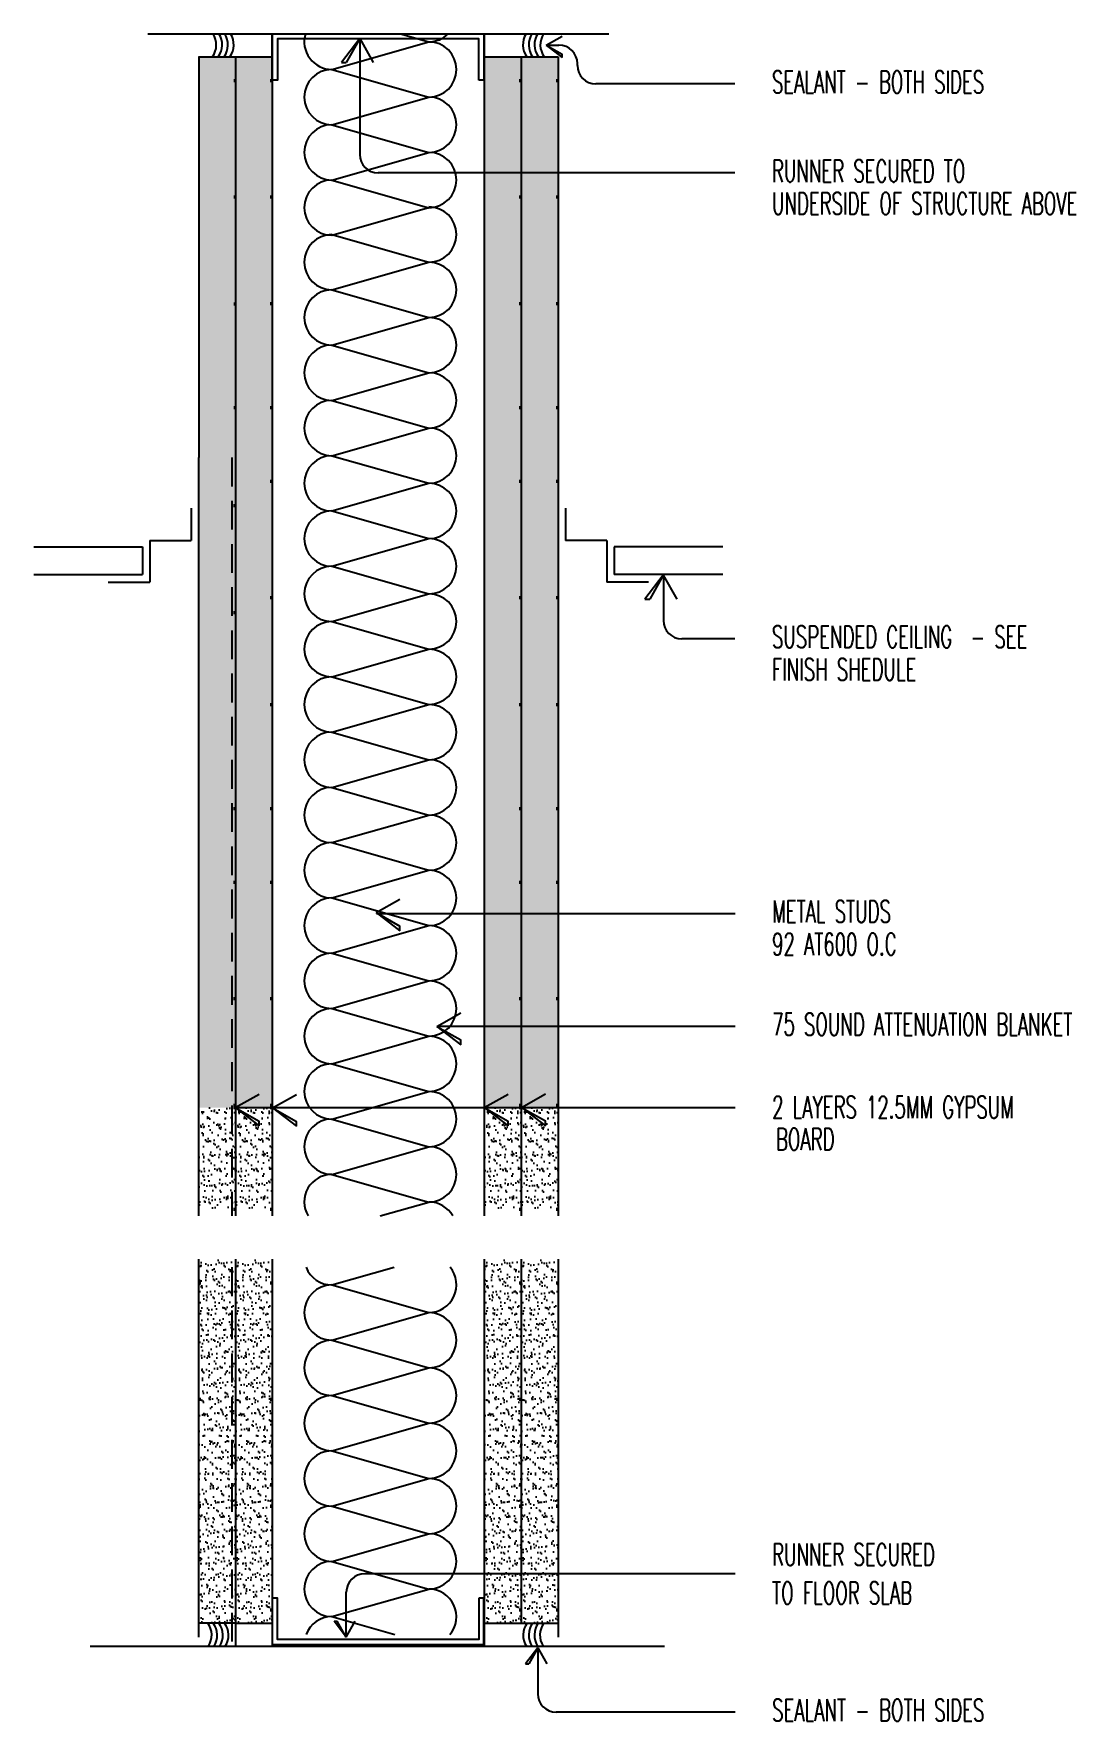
# Model space of a CAD drawing. Extents: x 16745 to 96825, y 100831 to 135285.
# Drawn here: x 43010 to 52058, y 119060 to 133712 of the extents above; entities that cross this region are included whole.
import ezdxf

# ---------------------------------------------------------------- set-up
doc = ezdxf.new("R2010")
doc.units = 0
doc.header["$LTSCALE"] = 1000
doc.header["$MEASUREMENT"] = 0
doc.linetypes.add('HIDDEN', pattern=[0.375, 0.25, -0.125])
for name, color, linetype in [('CON', 6, 'CONTINUOUS'), ('GYP', 1, 'CONTINUOUS'), ('Hatch', 11, 'CONTINUOUS'), ('INSULATION', 2, 'CONTINUOUS'), ('STUD', 7, 'CONTINUOUS'), ('TXT', 2, 'CONTINUOUS'), ('WALL', 2, 'CONTINUOUS')]:
    doc.layers.add(name, color=color, linetype=linetype)
doc.styles.add('ROMANS', font='ROMANS.SHX', dxfattribs={"height": 100})
pattern_1 = [(37.5, (0, 0), (-3.14967, 96.34119), [0, -76, 0, -85, 0, -81.25]), (7.5, (0, 0), (88.48884, 141.1073), [0, -41, 0, -68.5, 0, -26.25]), (327.5, (-61.5, 0), (155.707093, 0.282953), [0, -25, 0, -90, 0, -117.5]), (317.5, (-61.5, 0), (150.30633, 43.88378), [0, -12.5, 0, -59, 0, -67.5])]
pattern_2 = [(37.5, (-320, 0), (-3.14967, 96.34119), [0, -76, 0, -85, 0, -81.25]), (7.5, (-320, 0), (88.48884, 141.1073), [0, -41, 0, -68.5, 0, -26.25]), (327.5, (-381.5, 0), (155.707093, 0.282953), [0, -25, 0, -90, 0, -117.5]), (317.5, (-381.5, 0), (150.30633, 43.88378), [0, -12.5, 0, -59, 0, -67.5])]
pattern_3 = [(37.5, (2160, 0), (-3.14967, 96.34119), [0, -76, 0, -85, 0, -81.25]), (7.5, (2160, 0), (88.48884, 141.1073), [0, -41, 0, -68.5, 0, -26.25]), (327.5, (2098.5, 0), (155.707093, 0.282953), [0, -25, 0, -90, 0, -117.5]), (317.5, (2098.5, 0), (150.30633, 43.88378), [0, -12.5, 0, -59, 0, -67.5])]
pattern_4 = [(37.5, (2480, 0), (-3.14967, 96.34119), [0, -76, 0, -85, 0, -81.25]), (7.5, (2480, 0), (88.48884, 141.1073), [0, -41, 0, -68.5, 0, -26.25]), (327.5, (2418.5, 0), (155.707093, 0.282953), [0, -25, 0, -90, 0, -117.5]), (317.5, (2418.5, 0), (150.30633, 43.88378), [0, -12.5, 0, -59, 0, -67.5])]

msp = doc.modelspace()

# ---------------------------------------------------------------- hatches: boundary and pattern name
at = {"layer": 'Hatch', "linetype": 'ByBlock'}
h = msp.add_hatch(dxfattribs=at)
h.set_pattern_fill('AR-SAND', color=256, scale=50, style=0)
h.set_pattern_definition(pattern_2)
h.paths.add_polyline_path([(44760.5207, 130031.6556), (44760.5207, 133511.6556), (44440.5207, 133511.6556), (44440.5207, 130033.5578), (44440.5207, 126551.6556), (44440.5207, 124388.8878), (44760.5207, 124388.8878), (44760.5207, 126551.6556)])
h = msp.add_hatch(dxfattribs=at)
h.set_pattern_fill('AR-SAND', color=256, scale=50, style=0)
h.set_pattern_definition(pattern_1)
h.paths.add_polyline_path([(45080.5207, 130031.6556), (45080.5207, 133511.6556), (44760.5207, 133511.6556), (44760.5207, 130033.5578), (44760.5207, 126551.6556), (44760.5207, 124388.8878), (45080.5207, 124388.8878), (45080.5207, 126551.6556)])
h = msp.add_hatch(dxfattribs=at)
h.set_pattern_fill('AR-SAND', color=256, scale=50, style=0)
h.set_pattern_definition(pattern_3)
h.paths.add_polyline_path([(47240.5207, 130031.6556), (47240.5207, 133511.6556), (46920.5207, 133511.6556), (46920.5207, 130033.5578), (46920.5207, 126551.6556), (46920.5207, 124388.8878), (47240.5207, 124388.8878), (47240.5207, 126551.6556)])
h = msp.add_hatch(dxfattribs=at)
h.set_pattern_fill('AR-SAND', color=256, scale=50, style=0)
h.set_pattern_definition(pattern_4)
h.paths.add_polyline_path([(47560.5207, 130031.6556), (47560.5207, 133511.6556), (47240.5207, 133511.6556), (47240.5207, 130033.5578), (47240.5207, 126551.6556), (47240.5207, 124388.8878), (47560.5207, 124388.8878), (47560.5207, 126551.6556)])
h = msp.add_hatch(dxfattribs=at)
h.set_pattern_fill('AR-SAND', color=256, scale=50, style=0)
h.set_pattern_definition(pattern_2)
h.paths.add_polyline_path([(44760.5207, 124388.8878), (44440.5207, 124388.8878), (44440.5207, 124386.9678), (44646.0733, 124271.0173), (44646.0733, 124229.1966), (44440.5207, 124386.456), (44440.5207, 123517.9199), (44760.5207, 123517.9199)])
h = msp.add_hatch(dxfattribs=at)
h.set_pattern_fill('AR-SAND', color=256, scale=50, style=0)
h.set_pattern_definition(pattern_1)
h.paths.add_polyline_path([(45080.5207, 124388.8878), (44760.5207, 124388.8878), (44760.5207, 124386.9678), (44966.0733, 124271.0173), (44966.0733, 124229.1966), (44760.5207, 124386.456), (44760.5207, 123517.9199), (45080.5207, 123517.9199)])
h = msp.add_hatch(dxfattribs=at)
h.set_pattern_fill('AR-SAND', color=256, scale=50, style=0)
h.set_pattern_definition(pattern_3)
h.paths.add_polyline_path([(47240.5207, 124388.8878), (46920.5207, 124388.8878), (46920.5207, 124386.9678), (47126.0733, 124271.0173), (47126.0733, 124229.1966), (46920.5207, 124386.456), (46920.5207, 123517.9199), (47240.5207, 123517.9199)])
h = msp.add_hatch(dxfattribs=at)
h.set_pattern_fill('AR-SAND', color=256, scale=50, style=0)
h.set_pattern_definition(pattern_4)
h.paths.add_polyline_path([(47560.5207, 124388.8878), (47240.5207, 124388.8878), (47240.5207, 124386.9678), (47446.0733, 124271.0173), (47446.0733, 124229.1966), (47240.5207, 124386.456), (47240.5207, 123517.9199), (47560.5207, 123517.9199)])
h = msp.add_hatch(dxfattribs=at)
h.set_pattern_fill('AR-SAND', color=256, scale=50, style=0)
h.set_pattern_definition(pattern_1)
h.paths.add_polyline_path([(44760.5207, 123071.6556), (44440.5207, 123071.6556), (44440.5207, 119911.6556), (44760.5207, 119911.6556)])
h = msp.add_hatch(dxfattribs=at)
h.set_pattern_fill('AR-SAND', color=256, scale=50, style=0)
h.set_pattern_definition([(37.5, (320, 0), (-3.14967, 96.34119), [0, -76, 0, -85, 0, -81.25]), (7.5, (320, 0), (88.48884, 141.1073), [0, -41, 0, -68.5, 0, -26.25]), (327.5, (258.5, 0), (155.707093, 0.28295), [0, -25, 0, -90, 0, -117.5]), (317.5, (258.5, 0), (150.30633, 43.88378), [0, -12.5, 0, -59, 0, -67.5])])
h.paths.add_polyline_path([(45080.5207, 123071.6556), (44760.5207, 123071.6556), (44760.5207, 119911.6556), (45080.5207, 119911.6556)])
h = msp.add_hatch(dxfattribs=at)
h.set_pattern_fill('AR-SAND', color=256, scale=50, style=0)
h.set_pattern_definition(pattern_4)
h.paths.add_polyline_path([(47240.5207, 123071.6556), (46920.5207, 123071.6556), (46920.5207, 119911.6556), (47240.5207, 119911.6556)])
h = msp.add_hatch(dxfattribs=at)
h.set_pattern_fill('AR-SAND', color=256, scale=50, style=0)
h.set_pattern_definition([(37.5, (2800, 0), (-3.14967, 96.34119), [0, -76, 0, -85, 0, -81.25]), (7.5, (2800, 0), (88.48884, 141.1073), [0, -41, 0, -68.5, 0, -26.25]), (327.5, (2738.5, 0), (155.707093, 0.28295), [0, -25, 0, -90, 0, -117.5]), (317.5, (2738.5, 0), (150.30633, 43.88378), [0, -12.5, 0, -59, 0, -67.5])])
h.paths.add_polyline_path([(47560.5207, 123071.6556), (47240.5207, 123071.6556), (47240.5207, 119911.6556), (47560.5207, 119911.6556)])

# ---------------------------------------------------------------- linework, layer by layer
at = {"layer": 'CON', "color": 6}
for p, q in [((44376.5207, 129591.4776), (44376.5207, 129311.4776)), ((47624.5207, 129591.4776), (47624.5207, 129311.4776)), ((43010.0983, 129255.4776), (43952.5207, 129255.4776)), ((43952.5207, 129255.4776), (43952.5207, 129015.4776)), ((44016.5207, 129311.4776), (44376.5207, 129311.4776)), ((44016.5207, 129311.4776), (44016.5207, 128951.4776)), ((47984.5207, 129311.4776), (47624.5207, 129311.4776)), ((47984.5207, 129311.4776), (47984.5207, 128951.4776)), ((48990.9431, 129255.4776), (48048.5207, 129255.4776)), ((48048.5207, 129255.4776), (48048.5207, 129015.4776)), ((43010.0983, 129015.4776), (43952.5207, 129015.4776)), ((43656.5207, 128951.4776), (44016.5207, 128951.4776)), ((48344.5207, 128951.4776), (47984.5207, 128951.4776)), ((48990.9431, 129015.4776), (48048.5207, 129015.4776))]:
    msp.add_line(p, q, dxfattribs=at)
at = {"layer": 'GYP', "color": 1}
for p, q in [((44752.2065, 133316.7769), (44752.2065, 133290.5949)), ((45068.9516, 133317.5397), (45068.9516, 133291.3577)), ((47228.9516, 133317.5397), (47228.9516, 133291.3577)), ((47548.9516, 133317.5397), (47548.9516, 133291.3577)), ((44752.2065, 132307.0021), (44752.2065, 132280.8201)), ((45068.9516, 132307.7649), (45068.9516, 132281.5829)), ((47228.9516, 132307.7649), (47228.9516, 132281.5829)), ((47548.9516, 132307.7649), (47548.9516, 132281.5829)), ((44752.2065, 131379.101), (44752.2065, 131352.9191)), ((45068.9516, 131379.8638), (45068.9516, 131353.6818)), ((47228.9516, 131379.8638), (47228.9516, 131353.6818)), ((47548.9516, 131379.8638), (47548.9516, 131353.6818)), ((44752.2065, 130477.1571), (44752.2065, 130450.9751)), ((45068.9516, 130477.9199), (45068.9516, 130451.7379)), ((47228.9516, 130477.9199), (47228.9516, 130451.7379)), ((47548.9516, 130477.9199), (47548.9516, 130451.7379)), ((45068.9516, 129837.5397), (45068.9516, 129811.3577)), ((47228.9516, 129837.5397), (47228.9516, 129811.3577)), ((47548.9516, 129837.5397), (47548.9516, 129811.3577)), ((44748.9516, 129627.5869), (44748.9516, 129601.4049)), ((45068.9516, 128827.7649), (45068.9516, 128801.5829)), ((47228.9516, 128827.7649), (47228.9516, 128801.5829)), ((47548.9516, 128827.7649), (47548.9516, 128801.5829)), ((44748.9516, 128699.6858), (44748.9516, 128673.5039)), ((45068.9516, 127899.8638), (45068.9516, 127873.6818)), ((47228.9516, 127899.8638), (47228.9516, 127873.6818)), ((47548.9516, 127899.8638), (47548.9516, 127873.6818)), ((44748.9516, 126997.9199), (44748.9516, 126971.7379)), ((45068.9516, 126997.9199), (45068.9516, 126971.7379)), ((47228.9516, 126997.9199), (47228.9516, 126971.7379)), ((47548.9516, 126997.9199), (47548.9516, 126971.7379)), ((44748.9516, 126357.5397), (44748.9516, 126331.3577)), ((45068.9516, 126357.5397), (45068.9516, 126331.3577)), ((47228.9516, 126357.5397), (47228.9516, 126331.3577)), ((47548.9516, 126357.5397), (47548.9516, 126331.3577)), ((44748.9516, 125347.7649), (44748.9516, 125321.5829)), ((45068.9516, 125347.7649), (45068.9516, 125321.5829)), ((47228.9516, 125347.7649), (47228.9516, 125321.5829)), ((47548.9516, 125347.7649), (47548.9516, 125321.5829)), ((44748.9516, 124400.4604), (44748.9516, 124374.2784)), ((45068.9516, 124400.4604), (45068.9516, 124374.2784)), ((47228.9516, 124400.4604), (47228.9516, 124374.2784)), ((44748.9516, 123517.9199), (44748.9516, 123491.7379)), ((45068.9516, 123517.9199), (45068.9516, 123491.7379)), ((47228.9516, 123517.9199), (47228.9516, 123491.7379)), ((47548.9516, 123517.9199), (47548.9516, 123491.7379)), ((44452.0897, 122877.5397), (44452.0897, 122851.3577)), ((45068.9516, 122877.5397), (45068.9516, 122851.3577)), ((47228.9516, 122877.5397), (47228.9516, 122851.3577)), ((47548.9516, 122877.5397), (47548.9516, 122851.3577)), ((44452.0897, 121867.7649), (44452.0897, 121841.5829)), ((45068.9516, 121867.7649), (45068.9516, 121841.5829)), ((47228.9516, 121867.7649), (47228.9516, 121841.5829)), ((47548.9516, 121867.7649), (47548.9516, 121841.5829)), ((44452.0897, 120939.8638), (44452.0897, 120913.6818)), ((45068.9516, 120939.8638), (45068.9516, 120913.6818)), ((47228.9516, 120939.8638), (47228.9516, 120913.6818)), ((47548.9516, 120939.8638), (47548.9516, 120913.6818)), ((45068.9516, 120037.9199), (45068.9516, 120011.7379)), ((47228.9516, 120037.9199), (47228.9516, 120011.7379)), ((47548.9516, 120037.9199), (47548.9516, 120011.7379))]:
    msp.add_line(p, q, dxfattribs=at)
at = {"layer": 'INSULATION'}
for p, q in [((45597.626, 133401.5916), (46438.5262, 133641.5916)), ((46193.0395, 133711.6556), (46438.5262, 133641.5916)), ((45597.626, 133401.5916), (46438.5262, 133161.5916)), ((45597.626, 132921.5916), (46438.5262, 133161.5916)), ((45597.626, 132921.5916), (46438.5262, 132681.5916)), ((45597.626, 132441.5916), (46438.5262, 132681.5916)), ((45597.626, 132441.5916), (46438.5262, 132201.5916)), ((45597.626, 131963.6327), (46438.5262, 132203.6327)), ((45597.626, 131968.3751), (46438.5262, 131728.3751)), ((45597.626, 131488.3751), (46438.5262, 131728.3751)), ((45597.626, 131488.3751), (46438.5262, 131248.3751)), ((45597.626, 131008.3751), (46438.5262, 131248.3751)), ((45597.626, 131008.3751), (46438.5262, 130768.3751)), ((45597.626, 130528.3751), (46438.5262, 130768.3751)), ((45597.626, 130528.3751), (46438.5262, 130288.3751)), ((45597.626, 130048.3751), (46438.5262, 130288.3751)), ((45597.626, 130048.3751), (46438.5262, 129808.3751)), ((45597.626, 129568.3751), (46438.5262, 129808.3751)), ((45597.626, 129568.3751), (46438.5262, 129328.3751)), ((45597.626, 129088.3751), (46438.5262, 129328.3751)), ((45597.626, 129088.3751), (46438.5262, 128848.3751)), ((45597.626, 128608.3751), (46438.5262, 128848.3751)), ((45597.626, 128608.3751), (46438.5262, 128368.3751)), ((45597.626, 128128.3751), (46438.5262, 128368.3751)), ((45597.626, 128128.3751), (46438.5262, 127888.3751)), ((45597.626, 127648.3751), (46438.5262, 127888.3751)), ((45597.626, 127648.3751), (46438.5262, 127408.3751)), ((45597.626, 127168.3751), (46438.5262, 127408.3751)), ((45597.626, 127168.3751), (46438.5262, 126928.3751)), ((45597.626, 126688.3751), (46438.5262, 126928.3751)), ((45597.626, 126688.3751), (46438.5262, 126448.3751)), ((45597.626, 126208.3751), (46438.5262, 126448.3751)), ((45597.626, 126208.3751), (46438.5262, 125968.3751)), ((45597.626, 125728.3751), (46438.5262, 125968.3751)), ((45597.626, 125728.3751), (46438.5262, 125488.3751)), ((45597.626, 125248.3751), (46438.5262, 125488.3751)), ((45597.626, 125248.3751), (46438.5262, 125008.3751)), ((45597.626, 124768.3751), (46438.5262, 125008.3751)), ((45597.626, 124768.3751), (46438.5262, 124528.3751)), ((45597.626, 124288.3751), (46438.5262, 124528.3751)), ((45597.626, 124288.3751), (46438.5262, 124048.3751)), ((45597.626, 123808.3751), (46438.5262, 124048.3751)), ((45597.626, 123808.3751), (46438.5262, 123568.3751)), ((46015.3427, 123447.595), (46438.5262, 123568.3751)), ((45597.626, 122848.3751), (46137.1772, 123002.3676)), ((45597.626, 122848.3751), (46137.1772, 123002.3676)), ((45597.626, 122848.3751), (46438.5262, 122608.3751)), ((45597.626, 122368.3751), (46438.5262, 122608.3751)), ((45597.626, 122368.3751), (46438.5262, 122128.3751)), ((45597.626, 122368.3751), (46438.5262, 122128.3751)), ((45597.626, 121888.3751), (46438.5262, 122128.3751)), ((45597.626, 121888.3751), (46438.5262, 122128.3751)), ((45597.626, 121888.3751), (46438.5262, 121648.3751)), ((45597.626, 121408.3751), (46438.5262, 121648.3751)), ((45597.626, 121408.3751), (46438.5262, 121168.3751)), ((45597.626, 120928.3751), (46438.5262, 121168.3751)), ((45597.626, 120928.3751), (46438.5262, 120688.3751)), ((45597.626, 120448.3751), (46438.5262, 120688.3751)), ((45597.626, 120448.3751), (46438.5262, 120208.3751)), ((45597.626, 119968.3751), (46438.5262, 120208.3751)), ((45597.626, 119968.3751), (46143.3197, 119812.6295))]:
    msp.add_line(p, q, dxfattribs=at)
for centre, start, end in [((45597.626, 133641.5916), 163.02626793, 270), ((46438.5262, 133881.5916), 270, 314.92216187), ((46438.5262, 133401.5916), 270, 90), ((45597.626, 133161.5916), 90, 270), ((46438.5262, 132921.5916), 270, 90), ((45597.626, 132681.5916), 90, 270), ((46438.5262, 132441.5916), 270, 90), ((45597.626, 132201.5916), 90, 270), ((46438.5262, 131968.3751), 270, 90), ((45597.626, 131728.3751), 90, 270), ((46438.5262, 131488.3751), 270, 90), ((45597.626, 131248.3751), 90, 270), ((46438.5262, 131008.3751), 270, 90), ((45597.626, 130768.3751), 90, 270), ((46438.5262, 130528.3751), 270, 90), ((45597.626, 130288.3751), 90, 270), ((46438.5262, 130048.3751), 270, 90), ((45597.626, 129808.3751), 90, 270), ((46438.5262, 129568.3751), 270, 90), ((45597.626, 129328.3751), 90, 270), ((46438.5262, 129088.3751), 270, 90), ((45597.626, 128848.3751), 90, 270), ((46438.5262, 128608.3751), 270, 90), ((45597.626, 128368.3751), 90, 270), ((46438.5262, 128128.3751), 270, 90), ((45597.626, 127888.3751), 90, 270), ((46438.5262, 127648.3751), 270, 90), ((45597.626, 127408.3751), 90, 270), ((46438.5262, 127168.3751), 270, 90), ((45597.626, 126928.3751), 90, 270), ((46438.5262, 126688.3751), 270, 90), ((45597.626, 126448.3751), 90, 270), ((46438.5262, 126208.3751), 270, 90), ((45597.626, 125968.3751), 90, 270), ((46438.5262, 125728.3751), 270, 90), ((45597.626, 125488.3751), 90, 270), ((46438.5262, 125248.3751), 270, 90), ((45597.626, 125008.3751), 90, 270), ((46438.5262, 124768.3751), 270, 90), ((45597.626, 124528.3751), 90, 270), ((46438.5262, 124288.3751), 270, 90), ((45597.626, 124048.3751), 90, 270), ((46438.5262, 123808.3751), 270, 90), ((45597.626, 123568.3751), 90, 210.21528915), ((46438.5262, 123328.3751), 29.78517689, 90), ((45597.626, 123088.3751), 200.99980615, 270), ((45597.626, 123088.3751), 200.99980615, 270), ((46438.5262, 122848.3751), 270, 39.91386126), ((45597.626, 122608.3751), 90, 270), ((46438.5262, 122368.3751), 270, 90), ((45597.626, 122128.3751), 90, 270), ((46438.5262, 121888.3751), 270, 90), ((45597.626, 121648.3751), 90, 270), ((46438.5262, 121408.3751), 270, 90), ((45597.626, 121168.3751), 90, 270), ((46438.5262, 120928.3751), 270, 90), ((45597.626, 120688.3751), 90, 270), ((46438.5262, 120448.3751), 270, 90), ((45597.626, 120208.3751), 90, 270), ((46438.5262, 119968.3751), 319.53827695, 90), ((45597.626, 119728.3751), 90, 159.44783119)]:
    msp.add_arc(centre, 240, start, end, dxfattribs=at)
at = {"layer": 'STUD'}
for points in [[(46873.1572, 133308.6088), (46873.1572, 133667.6556), (45124.5207, 133667.6556), (45124.5207, 133308.5276), (45080.5207, 133308.5276), (45080.5207, 133711.6556), (46917.1572, 133711.6556), (46917.1572, 133308.6088)], [(46873.1572, 120129.9149), (46873.1572, 119770.8681), (45124.5207, 119770.8681), (45124.5207, 120129.996), (45080.5207, 120129.996), (45080.5207, 119726.8681), (46917.1572, 119726.8681), (46917.1572, 120129.9149)]]:
    msp.add_lwpolyline(points, close=True, dxfattribs=at)
at = {"layer": 'TXT'}
for p, q in [((45839.7522, 133669.8629), (45680.5446, 133461.7638)), ((45839.7522, 133669.8629), (45722.3653, 133461.7638)), ((45839.7522, 133669.8629), (45957.1392, 133461.7638)), ((47456.5209, 133612.9576), (47595.2536, 133691.2156)), ((47456.5209, 133612.9576), (47595.2536, 133506.8192)), ((47456.5209, 133612.9576), (47595.2536, 133534.6997)), ((47595.2536, 133506.8192), (47595.2536, 133534.6997)), ((45680.5446, 133461.7638), (45722.3653, 133461.7638)), ((48473.5418, 129010.9294), (48314.3342, 128802.8303)), ((48473.5418, 129010.9294), (48356.1549, 128802.8303)), ((48473.5418, 129010.9294), (48590.9287, 128802.8303)), ((48314.3342, 128802.8303), (48356.1549, 128802.8303)), ((45980.5029, 126081.2848), (46188.6019, 126198.6717)), ((45980.5029, 126081.2848), (46188.6019, 125922.0771)), ((45980.5029, 126081.2848), (46188.6019, 125963.8978)), ((46188.6019, 125922.0771), (46188.6019, 125963.8978)), ((46509.0343, 125093.6206), (46717.1333, 125211.0075)), ((46509.0343, 125093.6206), (46717.1333, 124934.4129)), ((46509.0343, 125093.6206), (46717.1333, 124976.2336)), ((46717.1333, 124934.4129), (46717.1333, 124976.2336)), ((44757.9742, 124388.4043), (44966.0733, 124505.7912)), ((45082.6407, 124385.5336), (45290.7398, 124502.9206)), ((46919.0193, 124387.8255), (47127.1183, 124505.2124)), ((47241.98, 124389.4745), (47450.0791, 124506.8614)), ((44757.9742, 124388.4043), (44966.0733, 124229.1966)), ((44757.9742, 124388.4043), (44966.0733, 124271.0173)), ((44966.0733, 124229.1966), (44966.0733, 124271.0173)), ((45082.6407, 124385.5336), (45290.7398, 124226.326)), ((45082.6407, 124385.5336), (45290.7398, 124268.1467)), ((45290.7398, 124226.326), (45290.7398, 124268.1467)), ((46919.0193, 124387.8255), (47127.1183, 124228.6178)), ((46919.0193, 124387.8255), (47127.1183, 124270.4385)), ((47127.1183, 124228.6178), (47127.1183, 124270.4385)), ((47241.98, 124389.4745), (47450.0791, 124272.0876)), ((47241.98, 124389.4745), (47450.0791, 124230.2669)), ((47450.0791, 124230.2669), (47450.0791, 124272.0876)), ((45722.6946, 119791.6816), (45616.5561, 119930.4143)), ((45616.5561, 119930.4143), (45644.4366, 119930.4143)), ((45722.6946, 119791.6816), (45644.4366, 119930.4143)), ((45722.6946, 119791.6816), (45800.9525, 119930.4143)), ((47384.8857, 119698.2153), (47278.7472, 119559.4825)), ((47278.7472, 119559.4825), (47306.6277, 119559.4825)), ((47384.8857, 119698.2153), (47306.6277, 119559.4825)), ((47384.8857, 119698.2153), (47463.1436, 119559.4825))]:
    msp.add_line(p, q, dxfattribs=at)
at = {"layer": 'TXT', "color": 7}
for p, q in [((45838.654, 133667.6556), (45838.654, 132663.3241)), ((47456.5209, 133612.9576), (47568.0585, 133612.9576)), ((47728.0585, 133436.1081), (47728.0585, 133452.9576)), ((49094.9491, 133276.1081), (47888.0585, 133276.1081)), ((49094.9491, 132503.3241), (45998.654, 132503.3241)), ((48474.2426, 129008.0055), (48474.2426, 128618.4374)), ((49094.9491, 128458.4374), (48634.2426, 128458.4374)), ((45984.0688, 126073.7161), (49096.4641, 126073.7161)), ((46510.4142, 125094.1823), (49096.4641, 125094.1823)), ((44760.5207, 124388.8878), (49096.4641, 124388.8878)), ((49096.4641, 120341.2498), (45882.6946, 120341.2498)), ((45722.6946, 119791.6816), (45722.6946, 120181.2498)), ((47384.8857, 119698.2153), (47384.8857, 119299.3424)), ((49096.4641, 119139.3424), (47544.8857, 119139.3424))]:
    msp.add_line(p, q, dxfattribs=at)
at = {"layer": 'TXT', "color": 1}
for p, q in [((47228.9516, 126357.5397), (47228.9516, 126331.3577)), ((44748.9516, 124419.8638), (44748.9516, 124393.6818)), ((45068.9516, 124419.8638), (45068.9516, 124393.6818)), ((47228.9516, 124419.8638), (47228.9516, 124393.6818)), ((47548.9516, 124419.8638), (47548.9516, 124393.6818))]:
    msp.add_line(p, q, dxfattribs=at)
at = {"layer": 'TXT', "color": 7}
for centre, start, end in [((47568.0585, 133452.9576), 0, 90), ((47888.0585, 133436.1081), 180, 270), ((45998.654, 132663.3241), 180, 270), ((48634.2426, 128618.4374), 180, 270), ((45882.6946, 120181.2498), 90, 180), ((47544.8857, 119299.3424), 180, 270)]:
    msp.add_arc(centre, 160, start, end, dxfattribs=at)
at = {"layer": 'WALL', "color": 6}
for p, q in [((44000.5207, 133711.6556), (48000.5207, 133711.6556)), ((45080.5207, 133711.6556), (45080.5207, 130033.5578)), ((46920.5207, 133711.6556), (46920.5207, 130033.5578)), ((44440.5207, 133511.6556), (45080.5207, 133511.6556)), ((44443.7755, 133511.6556), (44443.7755, 130033.5578)), ((44760.5207, 133511.6556), (44760.5207, 130033.5578)), ((46920.5207, 133511.6556), (47560.5207, 133511.6556)), ((47240.5207, 133511.6556), (47240.5207, 130033.5578)), ((47560.5207, 133511.6556), (47560.5207, 130033.5578)), ((44440.5207, 130031.3687), (44440.5207, 126551.6556)), ((44760.5207, 130031.6556), (44760.5207, 126551.6556)), ((45080.5207, 130031.6556), (45080.5207, 126551.6556)), ((46920.5207, 130031.6556), (46920.5207, 126551.6556)), ((47240.5207, 130031.6556), (47240.5207, 126551.6556)), ((47560.5207, 130031.6556), (47560.5207, 126551.6556)), ((44440.5207, 126551.6556), (44440.5207, 123447.595)), ((44760.5207, 126551.6556), (44760.5207, 123447.595)), ((45080.5207, 126551.6556), (45080.5207, 123447.595)), ((46920.5207, 126551.6556), (46920.5207, 123447.595)), ((47240.5207, 126551.6556), (47240.5207, 123447.595)), ((47560.5207, 126551.6556), (47560.5207, 123447.595)), ((44440.5207, 123071.6556), (44440.5207, 119791.6556)), ((44760.5207, 123071.6556), (44760.5207, 119711.6556)), ((45080.5207, 123071.6556), (45080.5207, 119911.6556)), ((46920.5207, 123071.6556), (46920.5207, 119911.6556)), ((47240.5207, 123071.6556), (47240.5207, 119911.6556)), ((47560.5207, 123071.6556), (47560.5207, 119791.6556)), ((44760.5207, 119911.6556), (44440.5207, 119911.6556)), ((44760.5207, 119911.6556), (44440.5207, 119911.6556)), ((44760.5207, 119911.6556), (45080.5207, 119911.6556)), ((45080.5207, 119911.6556), (45080.5207, 119711.6556)), ((46920.5207, 119911.6556), (46920.5207, 119711.6556)), ((46920.5207, 119911.6556), (47240.5207, 119911.6556)), ((46920.5207, 119911.6556), (47240.5207, 119911.6556)), ((47240.5207, 119911.6556), (47560.5207, 119911.6556)), ((43501.0105, 119711.6556), (48484.8421, 119711.6556))]:
    msp.add_line(p, q, dxfattribs=at)
at = {"layer": 'WALL', "color": 6, "linetype": 'HIDDEN'}
for p, q in [((44729.2463, 130031.3687), (44729.2463, 123447.595)), ((44729.2463, 123002.3676), (44729.2463, 119711.6556))]:
    msp.add_line(p, q, dxfattribs=at)
at = {"layer": 'WALL', "color": 6}
for centre, start, end in [((44418.1495, 133615.9958), 323.76194612, 32.8172878), ((44468.5495, 133615.9958), 323.76194612, 32.8172878), ((44518.9495, 133615.9958), 323.76194612, 32.8172878), ((44569.3495, 133615.9958), 323.76194612, 32.8172878), ((47431.6919, 133615.9958), 147.1827122, 216.23805388), ((47482.0919, 133615.9958), 147.1827122, 216.23805388), ((47482.0919, 133615.9958), 147.1827122, 216.23805388), ((47482.0919, 133615.9958), 147.1827122, 216.23805388), ((47532.4919, 133615.9958), 147.1827122, 216.23805388), ((47582.8919, 133615.9958), 147.1827122, 216.23805388), ((44377.6892, 119807.3153), 327.1827122, 36.23805388), ((44426.1352, 119807.3153), 327.1827122, 36.23805388), ((44475.2892, 119807.3153), 327.1827122, 36.23805388), ((44523.7352, 119807.3153), 327.1827122, 36.23805388), ((47433.4951, 119807.3153), 143.76194612, 212.8172878), ((47481.9411, 119807.3153), 143.76194612, 212.8172878), ((47531.0951, 119807.3153), 143.76194612, 212.8172878), ((47579.5411, 119807.3153), 143.76194612, 212.8172878)]:
    msp.add_arc(centre, 176.5064, start, end, dxfattribs=at)

# ---------------------------------------------------------------- texts
at = {"layer": 'TXT', "color": 2, "style": 'ROMANS', "width": 0.6}
for s, p in [('SEALANT - BOTH SIDES', (49416.2137, 133196.969)), ('RUNNER SECURED TO', (49416.2137, 132424.185)), ('UNDERSIDE OF STRUCTURE ABOVE', (49416.2137, 132141.6597)), ('SUSPENDED CEILING  - SEE', (49416.2137, 128379.2983)), ('FINISH SHEDULE', (49416.2137, 128096.773)), ('METAL STUDS', (49417.7288, 125994.577)), ('92 AT600 O.C', (49417.7288, 125712.0517)), ('75 SOUND ATTENUATION BLANKET ', (49417.7288, 125015.0432)), ('2 LAYERS 12.5MM GYPSUM', (49417.7288, 124295.4392)), ('BOARD ', (49451.1033, 124017.4919)), ('RUNNER SECURED', (49417.7288, 120411.5165)), ('TO FLOOR SLAB', (49417.7288, 120078.0756)), ('SEALANT - BOTH SIDES', (49417.7288, 119060.2034))]:
    msp.add_text(s, height=192, dxfattribs=at).set_placement(p)

doc.saveas('drawing.dxf')
